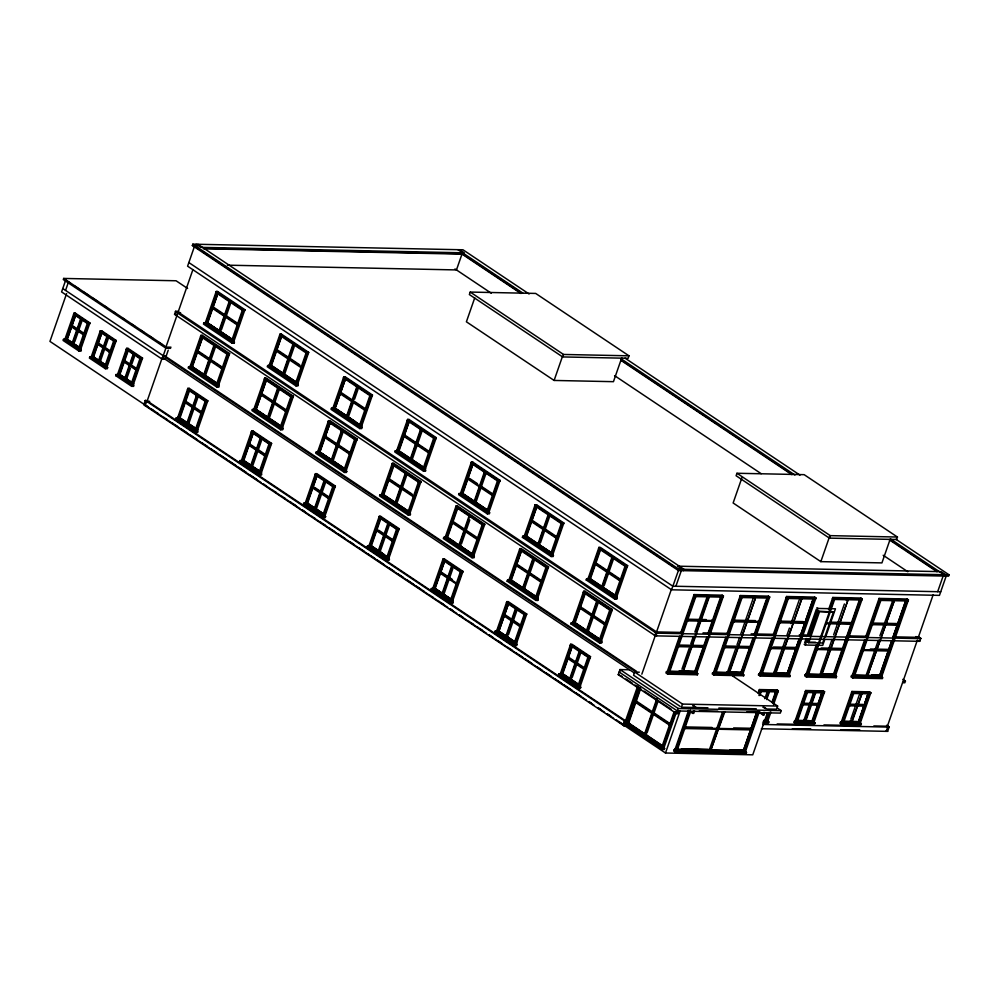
<?xml version="1.0" encoding="UTF-8"?>
<svg xmlns="http://www.w3.org/2000/svg" width="999" height="999" viewBox="0 0 999 999"><rect width="100%" height="100%" fill="white"/><g stroke="black" fill="none" stroke-linecap="round" stroke-linejoin="round"><path stroke-width="1.5" d="M187.625 288.486L176.074 280.769L63.686 278.434L63.287 279.558L165.984 348.226L170.604 348.326M65.559 290.409L68.494 281.968M66.608 293.569L49.95 341.396L144.343 404.508M63.474 339.335L63.087 340.472L79.033 351.124L80.956 351.173L81.344 350.05L79.421 350L63.474 339.335L65.397 339.385L65.01 340.509M64.723 339.835L74.001 313.162L75.4 313.187L89.91 322.902L80.632 349.563L79.233 349.538L64.723 339.835L67.145 339.722L75.474 315.809M75.012 314.323L75.4 313.187M84.303 334.503L82.905 334.478L70.941 326.473L71.216 325.686L72.615 325.724L83.379 332.917M79.783 348.064L66.708 339.323L75.287 314.673M67.695 337.874L75.262 316.134M81.756 319.655L80.357 319.63L72.328 342.694L73.714 342.719M74.775 341.658L82.305 320.03L80.919 320.005L72.877 343.069L74.276 343.094M82.905 334.478L84.578 333.716M79.233 349.538L88.511 322.864L89.91 322.902M79.033 351.124L79.421 350M85.452 332.879L86.925 328.659M80.257 348.077L86.826 329.233M91.708 356.98L89.785 356.93L89.398 358.054L105.345 368.718L107.268 368.768L107.655 367.632L93.631 358.266M100.325 330.756L91.034 357.43L105.544 367.132L106.943 367.157L116.221 340.484L101.711 330.781L100.325 330.756L114.835 340.459L116.221 340.484M102.273 331.993L100.887 331.968L92.058 357.28L91.271 356.755L92.657 356.78M110.614 352.098L109.216 352.073L97.253 344.068L97.527 343.281L98.926 343.319L110.889 351.311L109.49 351.286L97.527 343.281M101.324 331.918L101.711 330.781M104.907 364.86L93.019 356.918L102.085 332.28M93.456 357.317L101.573 333.728M106.668 337.225L98.639 360.289L100.587 360.689L108.616 337.625L106.668 337.225L108.067 337.25M107.23 337.6L99.188 360.664L100.587 360.689M109.216 352.073L109.49 351.286M104.982 365.921L113.799 340.609L115.996 341.171L115.197 340.634M105.544 367.132L114.835 340.459M106.094 365.659L108.616 358.404M105.345 368.718L105.732 367.595L107.655 367.632M108.829 358.916L106.381 365.946L107.18 366.483L105.782 366.458M111.276 351.885L114.71 342.033M113.137 346.815L114.648 342.47M116.109 374.525L132.055 385.189L133.966 385.227L133.579 386.363L131.656 386.313L115.709 375.649L116.109 374.525L118.019 374.575M117.345 375.025L126.636 348.351L128.022 348.376L142.545 358.079L133.254 384.752L131.856 384.727L117.345 375.025L118.744 375.05M118.981 374.375L117.582 374.35L118.382 374.875L127.198 349.563L126.398 349.026L127.797 349.051M127.635 349.5L128.022 348.376M136.925 369.692L135.527 369.667L123.564 361.663L123.839 360.876L125.237 360.914L136.001 368.107M132.405 383.254L119.331 374.513L127.909 349.862M128.584 349.588L119.768 374.912L118.382 374.875M124.95 377.884L132.979 354.82L134.378 354.845M134.94 355.219L133.541 355.194L125.512 378.259L126.898 378.284L130.419 368.194M131.918 363.873L134.428 356.655M135.527 369.667L137.2 368.906M131.294 383.516L140.11 358.204L142.308 358.766L141.508 358.229M131.856 384.727L141.146 358.054L142.545 358.079M131.656 386.313L132.055 385.189M133.179 382.142L135.627 375.1M134.403 378.908L137.937 368.768M895.903 539.273L949.05 574.812L948.575 576.161L678.421 570.554L192.357 245.542L192.832 244.181L462.987 249.787L529.095 293.993M195.679 245.604L196.141 244.256L200.774 247.352L464.298 252.822L459.677 249.725M197.415 245.642L197.889 244.293L683.953 569.305L683.478 570.666M656.98 635.576L654.894 635.526L174.575 314.348L175.549 311.338L178.659 311.401M145.08 405.569L146.566 401.298L149.688 401.361M146.641 402.485L162.288 357.555M166.483 345.504L192.932 269.555M69.568 282.692L65.709 280.107L61.588 291.92L162.063 359.103L166.171 347.29M165.984 348.226L166.383 347.103L171.004 347.202M166.284 355.794L168.244 350.162M188.586 366.808L188.187 367.932L216.895 387.137L218.818 387.175L219.206 386.051L217.295 386.001L188.586 366.808L190.509 366.858M203.871 322.927L203.471 324.051L232.18 343.244L234.103 343.281L234.49 342.158L232.567 342.12L203.871 322.927L205.782 322.964M200.949 335.352L189.822 367.307L217.095 385.539L218.494 385.564L229.62 353.609L202.347 335.377L200.949 335.352L228.222 353.584L229.62 353.609M216.234 291.458L205.107 323.414L232.38 341.658L233.778 341.683L244.905 309.727L217.632 291.496L216.234 291.458L243.506 309.702L244.905 309.727M202.347 335.377L201.96 336.501L200.562 336.476L227.834 354.707L229.233 354.732M217.245 292.62L217.632 291.496M222.852 368.519L221.453 368.494L196.741 351.96L197.015 351.173L198.414 351.198L221.89 366.908M238.137 324.638L236.738 324.6L212.025 308.079L212.3 307.292L213.699 307.317L237.175 323.014M217.645 384.066L191.808 366.795L202.235 336.863M231.631 339.31L207.093 322.902L217.52 292.969L220.105 294.705M191.808 366.795L202.223 338.299M207.093 322.902L217.495 294.405M192.258 367.195L202.41 338.037M207.542 323.301L217.183 295.617M198.414 351.198L196.741 351.96M176.199 417.907L175.812 419.031L195.742 432.355L197.665 432.405L198.052 431.268L196.129 431.231L176.199 417.907L178.122 417.944M177.435 418.394L187.899 388.349L189.298 388.386L207.792 400.749L197.34 430.794L195.941 430.769L177.435 418.394L178.833 418.419M177.672 417.719L178.471 418.256L188.461 389.56L187.662 389.023L189.061 389.061M188.911 389.51L189.298 388.386M201.948 413.012L200.562 412.987L184.603 402.322L186.276 401.561L202.223 412.225L200.824 412.2L184.877 401.536M196.491 429.295L179.42 417.882L189.186 389.86L197.715 395.567M189.36 391.021L179.87 418.281L178.471 418.256M186.276 401.561L184.603 402.322M197.64 396.178L196.241 396.153L187.038 422.589L188.436 422.627M215.085 346.104L213.686 346.079L203.808 374.438L205.207 374.463M230.357 302.222L228.971 302.197L219.093 330.544L220.492 330.582M196.803 396.528L187.6 422.964L188.986 423.002L198.202 396.553L196.241 396.153M215.634 346.478L214.236 346.453L204.37 374.812L205.757 374.837L215.147 347.902M230.919 302.597L229.52 302.572L219.643 330.919L221.041 330.956M221.541 329.533L230.419 304.008M200.562 412.987L200.824 412.2M195.379 429.558L205.369 400.861L207.567 401.423M195.941 430.769L206.406 400.724L207.792 400.749M195.742 432.355L196.129 431.231M202.335 413.886L205.769 403.758M221.453 368.494L223.127 367.732M236.738 324.6L238.411 323.851M217.095 385.539L228.222 353.584M232.38 341.658L243.506 309.702M216.895 387.137L217.295 386.001M232.18 343.244L232.567 342.12M218.132 384.078L228.584 353.746L229.383 354.283L227.185 353.721L216.533 384.328L218.881 384.44M238.374 325.936L239.86 321.666M253.896 410.626L254.295 409.503L252.372 409.465L251.985 410.589L280.682 429.782L282.605 429.82L282.992 428.696L280.319 426.985L290.984 396.378L293.169 396.94L292.37 396.403M269.568 365.622L267.657 365.584L267.257 366.708L295.966 385.901L297.889 385.939L298.276 384.815L288.299 378.134M264.747 377.997L253.609 409.952L280.881 428.196L282.28 428.221L293.406 396.266L266.134 378.034L264.747 377.997L292.008 396.228L293.406 396.266M280.02 334.116L268.893 366.071L296.166 384.303L297.565 384.34L308.691 352.385L281.418 334.141L280.02 334.116L307.292 352.347L308.691 352.385M253.846 409.278L254.645 409.815L265.309 379.208L266.696 379.233M269.131 365.397L269.93 365.934L280.582 335.327L279.795 334.79M281.031 335.264L281.418 334.141M286.638 411.176L285.252 411.138L260.527 394.617L260.801 393.831L262.2 393.856L285.677 409.553M302.197 366.496L300.524 367.257L275.811 350.724L276.086 349.937L277.485 349.975L299.725 364.847M281.431 426.723L255.594 409.44L266.021 379.508M296.715 382.829L270.879 365.559L281.306 335.627M256.581 408.029L266.009 380.944M270.879 365.559L281.293 337.063M266.196 380.694L256.044 409.84L254.645 409.815M280.969 338.274L271.328 365.959L269.93 365.934M239.985 460.564L239.598 461.688L259.528 475.012L261.451 475.049L261.838 473.926L259.915 473.888L239.985 460.564L241.908 460.601M241.234 461.051L251.686 431.006L253.084 431.031L271.591 443.406L261.126 473.451L259.728 473.414L241.234 461.051L246.328 463.548M242.857 460.402L241.458 460.377L242.257 460.901L252.248 432.217L253.646 432.242M253.084 431.031L252.697 432.155L251.298 432.13L269.792 444.505L271.191 444.53M265.734 455.669L264.348 455.644L248.401 444.98L248.676 444.193L250.062 444.218L264.785 454.058M260.277 471.94L243.219 460.539L253.446 432.53L243.656 460.939L242.257 460.901M261.426 438.836L260.027 438.798L250.824 465.247L252.223 465.272M278.871 388.761L277.472 388.736L267.595 417.082L268.993 417.12M294.143 344.88L292.757 344.842L282.879 373.201L284.278 373.226M261.988 439.21L260.589 439.173L251.386 465.621L252.784 465.646L261.476 440.671M278.034 389.098L268.157 417.457L269.555 417.495L279.42 389.135L277.472 388.736M294.705 345.254L293.306 345.217L283.441 373.576L284.827 373.601L294.218 346.665M264.348 455.644L266.009 454.882M259.728 473.414L270.192 443.369L271.591 443.406M259.528 475.012L259.915 473.888M261.064 470.804L270.554 443.544L271.353 444.08L269.156 443.519L259.166 472.215L261.363 472.777M285.252 411.138L285.527 410.352L260.801 393.831M280.881 428.196L292.008 396.228M296.166 384.303L307.292 352.347M281.93 425.287L285.402 415.309M287.887 408.191L291.358 398.214M280.682 429.782L281.081 428.658L282.992 428.696M295.966 385.901L296.353 384.777L298.276 384.815M301.561 370.005L297.003 383.129L297.802 383.666L296.403 383.628L295.604 383.104L306.256 352.497L308.454 353.059M306.131 356.893L307.655 352.522M297.19 382.842L301.661 370.017M304.146 362.887L307.617 352.909M317.682 453.284L318.082 452.16L316.159 452.122L315.771 453.246L344.468 472.44L346.391 472.477L346.778 471.353L343.044 468.856M337.1 410.776L333.366 408.279L331.443 408.229L331.056 409.365L359.752 428.559L361.675 428.596L362.063 427.472L358.316 424.962M317.395 452.609L328.534 420.654L329.92 420.679L357.192 438.911L346.066 470.879L344.667 470.841L317.395 452.609L318.793 452.634M332.679 408.728L343.806 376.773L345.204 376.798L372.477 395.03L361.351 426.985L359.952 426.96L332.679 408.728L334.078 408.753M332.967 409.403L333.366 408.279M334.315 408.079L332.917 408.054L333.716 408.579L344.368 377.972L343.581 377.447M350.437 453.821L349.038 453.796L324.313 437.262L324.588 436.476L325.986 436.513L349.475 452.21M365.709 409.94L364.323 409.915L339.598 393.381L341.271 392.619L365.984 409.153L364.585 409.128L339.872 392.595M319.393 452.097L330.294 422.177L319.393 452.097L345.217 469.368M360.502 425.487L334.665 408.216L345.567 378.296M335.652 406.793L345.08 379.72M319.83 452.497L329.982 423.351M335.614 407.155L345.267 379.458M341.271 392.619L339.598 393.381M303.384 504.333L303.771 503.209L305.694 503.246L305.307 504.383L303.384 504.333L323.314 517.669L325.237 517.707L325.624 516.583L322.952 514.86L332.942 486.176L335.14 486.738L334.34 486.201M305.02 503.708L315.472 473.663L316.87 473.688L335.377 486.063L324.912 516.096L323.514 516.071L305.02 503.708L306.406 503.733M306.643 503.059L305.244 503.021L306.044 503.558L316.034 474.862L315.247 474.338L316.633 474.363M329.533 498.326L328.134 498.301L312.188 487.637L313.861 486.875M324.063 514.597L307.005 503.184L317.232 475.174L307.442 503.596L306.044 503.558M314.61 507.904L323.826 481.456L325.212 481.481M342.657 431.418L341.258 431.381L331.381 459.74L332.779 459.765M346.665 415.859L356.543 387.5L357.942 387.525M324.375 481.83L315.172 508.279L316.571 508.304L325.774 481.855L323.826 481.456M341.82 431.755L331.943 460.114L333.341 460.139L343.206 431.78L341.258 431.381M358.491 387.899L357.093 387.874L347.227 416.233L348.626 416.258L353.059 403.496M354.545 399.25L358.004 389.323M328.134 498.301L329.807 497.539M323.514 516.071L333.978 486.026L335.377 486.063M323.314 517.669L323.713 516.545L325.624 516.583M325.037 513.211L329.42 500.599M349.038 453.796L350.699 453.034M364.323 409.915L364.585 409.128M344.106 469.63L354.77 439.036L356.955 439.597L354.77 439.036M344.667 470.841L355.794 438.886L357.192 438.911M359.952 426.96L371.079 395.005L372.477 395.03M344.468 472.44L344.867 471.316L346.778 471.353M346.016 468.206L348.551 460.926M353.122 447.802L355.656 440.522M359.752 428.559L360.152 427.435L362.063 427.472M367.894 405.382L371.441 395.179L372.24 395.704L370.042 395.142L359.39 425.749L361.588 426.311L360.789 425.786M346.203 467.957L348.676 460.826M352.16 450.849L355.632 440.871M360.989 425.499L371.403 395.567M379.945 494.767L379.558 495.904L408.254 515.097L410.177 515.134L410.577 514.01L408.653 513.973L379.945 494.767L381.868 494.817M395.229 450.886L394.842 452.01L423.539 471.203L425.462 471.253L425.849 470.117L423.938 470.079L395.229 450.886L397.152 450.924M381.193 495.267L392.32 463.311L393.718 463.336L420.979 481.568L409.852 513.523L408.454 513.498L381.193 495.267L382.58 495.292M396.466 451.373L407.604 419.418L408.991 419.455L436.263 437.687L425.137 469.642L423.738 469.617L396.466 451.373L397.864 451.411M381.418 494.592L382.217 495.117L392.882 464.51L392.083 463.986L393.481 464.011M396.703 450.699L397.502 451.236L408.166 420.629L407.367 420.092L409.553 420.654M393.319 464.46L393.718 463.336M408.991 419.455L408.603 420.579L407.205 420.554L434.478 438.786L435.876 438.811M414.223 496.478L412.824 496.453L388.099 479.92L388.374 479.133L389.772 479.158L399.662 485.776M429.495 452.597L428.109 452.559L403.384 436.039L403.658 435.252L405.057 435.277L428.534 450.974M409.49 512.037L383.179 494.755L393.594 464.822L396.178 466.545M424.288 468.144L398.451 450.861L409.365 420.941M394.28 464.547L383.616 495.154L382.217 495.117M399.413 449.812L409.053 422.115M371.428 547.215L389.41 559.24L389.023 560.364L387.1 560.314L367.17 546.99L367.557 545.866L369.48 545.904M379.27 516.308L368.806 546.353L387.3 558.728L388.698 558.753L399.163 528.708L380.656 516.346L379.27 516.308L397.764 528.683L399.163 528.708M393.319 540.983L391.92 540.946L375.974 530.282L377.647 529.532M380.269 517.47L380.656 516.346M387.849 557.255L370.791 545.841L380.544 517.819L397.614 529.233M371.228 546.241L381.218 517.544M389.011 524.138L387.612 524.113L378.396 550.549L379.795 550.586M406.443 474.063L405.045 474.038L395.167 502.397L396.566 502.422M421.728 430.182L420.329 430.157L410.452 458.504L411.85 458.541M389.56 524.512L388.161 524.487L378.958 550.924L380.357 550.961L389.048 525.986M397.614 501.373L407.005 474.438L405.606 474.413L395.729 502.772L397.127 502.797M420.891 430.532L411.014 458.878L412.412 458.916L422.277 430.557L420.329 430.157M470.229 292.07L469.368 294.555L562.662 356.93L628.109 358.291L628.97 355.819L535.676 293.431L470.229 292.07L563.523 354.458L628.97 355.819M474.725 297.889L466.396 321.803L554.108 380.444L613.448 381.68L621.778 357.767M391.92 540.946L393.594 540.184L386.226 535.264M386.738 557.517L396.728 528.821L398.926 529.383L396.728 528.821M387.3 558.728L397.764 528.683M387.1 560.314L387.5 559.19L389.41 559.24M389.135 554.682L390.634 550.374M396.141 534.852L397.602 530.644M412.824 496.453L414.498 495.691M428.109 452.559L429.77 451.81M407.892 512.287L418.556 481.68L420.741 482.242L419.955 481.718M408.454 513.498L419.592 481.543L420.979 481.568M423.738 469.617L434.865 437.662L436.263 437.687M408.254 515.097L408.653 513.973M412.849 502.122L417.407 488.998M423.539 471.203L423.938 470.079M409.99 510.614L419.418 483.528M432.217 446.765L433.703 442.495M443.731 537.425L443.344 538.548L472.052 557.742L473.963 557.792L474.363 556.655L472.44 556.618L443.731 537.425L445.654 537.462M460.939 493.581L459.016 493.543L458.628 494.667L487.325 513.861L489.248 513.898L489.647 512.774L480.906 506.93M444.98 537.912L456.106 505.956L457.505 505.993L484.765 524.225L473.638 556.181L472.24 556.156L444.98 537.912L446.378 537.949L453.146 542.469M460.264 494.03L471.391 462.075L472.789 462.1L500.049 480.344L488.923 512.3L487.524 512.262L460.264 494.03L461.65 494.068M446.004 537.774L456.668 507.167L458.066 507.192L447.402 537.799L445.217 537.237L446.603 537.275M460.489 493.356L461.288 493.893L471.953 463.286L471.153 462.749L472.552 462.774M457.105 507.117L457.505 505.993M472.39 463.236L472.789 462.1M478.009 539.135L476.61 539.098L451.898 522.577L452.172 521.79L453.558 521.815L463.449 528.421M493.294 495.242L491.895 495.217L467.17 478.683L468.843 477.934M472.802 554.682L446.965 537.4L457.392 507.467L461.738 510.077M488.074 510.789L462.25 493.518L473.151 463.598L462.687 493.918L461.288 493.893M433.266 588.561L431.343 588.523L430.956 589.647L450.886 602.971L452.809 603.009L453.209 601.885L451.286 601.848L450.886 602.971M443.057 558.965L432.592 589.01L451.086 601.373L452.485 601.41L462.949 571.366L444.455 558.99L443.057 558.965L461.55 571.341L462.949 571.366M432.829 588.336L433.628 588.873L443.618 560.177L442.819 559.64L444.218 559.665M444.056 560.114L444.455 558.99M457.105 583.628L455.706 583.603L439.76 572.939L440.035 572.152L441.433 572.177L452.472 579.557M451.635 599.899L434.577 588.498L444.33 560.476M434.577 588.498L443.843 563.286M444.018 563.074L435.015 588.898L433.628 588.873M452.797 566.795L451.398 566.77L442.182 593.206L443.581 593.231M470.229 516.72L468.831 516.695L458.953 545.042L460.352 545.079M484.115 472.802L474.238 501.161L476.198 501.56L486.076 473.214L484.115 472.802L485.514 472.839M453.346 567.17L451.96 567.132L442.744 593.581L444.143 593.606L452.834 568.631M470.791 517.095L469.393 517.07L459.515 545.417L460.914 545.454M484.677 473.176L474.8 501.535L476.198 501.56M461.413 544.03L469.805 519.93M455.706 583.603L457.38 582.842M451.086 601.373L461.55 571.341M453.596 594.305L455.057 590.097M460.414 575.811L455.919 588.723L461.388 573.301M476.61 539.098L478.284 538.349L465.921 530.082M491.895 495.217L493.568 494.455L481.206 486.201M489.16 511.625L486.963 511.063L497.627 480.457L499.812 481.019L499.025 480.482M472.24 556.156L483.379 524.2L484.765 524.225M487.524 512.262L498.651 480.307L500.049 480.344M472.052 557.742L472.44 556.618M487.325 513.861L487.724 512.737L489.647 512.774M490.896 503.796L495.467 490.684M554.108 380.444L562.437 356.531M562.662 356.93L563.523 354.458M507.13 581.206L507.517 580.082L509.44 580.119L509.053 581.243L507.13 581.206L535.839 600.399L537.749 600.436L538.149 599.313L529.994 593.856M522.415 537.325L522.802 536.201L524.725 536.238L524.338 537.362L522.415 537.325L551.123 556.518L553.034 556.555L553.434 555.432L550.936 553.758M508.766 580.569L519.892 548.613L521.291 548.638L548.563 566.883L537.425 598.838L536.038 598.801L508.766 580.569L510.164 580.594M524.05 536.688L535.177 504.732L536.575 504.757L563.836 522.989L552.709 554.944L551.311 554.92L524.05 536.688L526.473 536.575L537.137 505.969L536.338 505.432L534.94 505.407L535.739 505.944L525.074 536.55L524.275 536.013M509.802 580.431L520.454 549.825L521.853 549.85L511.188 580.456L509.003 579.895L510.402 579.919M540.671 580.968L540.397 581.755L515.684 565.222L515.959 564.435L517.345 564.472L542.07 580.993L540.671 580.968L515.959 564.435M521.291 548.638L520.891 549.762L527.634 554.445M557.08 537.899L555.681 537.874L530.956 521.341L532.629 520.579L557.355 537.112L555.956 537.087L531.231 520.554M536.575 504.757L536.176 505.881L544.205 511.426M536.588 597.327L510.751 580.057L521.653 550.137M551.873 553.446L526.036 536.176L536.938 506.256M496.665 632.342L497.052 631.218L495.142 631.168L494.742 632.292L514.685 645.629L516.595 645.666L516.995 644.542L503.946 635.814M506.843 601.623L496.378 631.668L514.872 644.03L516.271 644.068L526.735 614.023L508.241 601.648L506.843 601.623L525.337 613.985L526.735 614.023M496.615 630.993L497.415 631.518L507.405 602.822L508.803 602.859M507.842 602.772L508.241 601.648M520.891 626.286L519.492 626.261L503.546 615.596L503.821 614.81L505.219 614.835L519.942 624.675M515.434 642.557L498.364 631.143L508.603 603.146M499.338 629.757L508.116 604.545M499.313 630.119L503.808 617.207M505.307 612.899L507.804 605.731M516.583 609.452L515.184 609.415L505.981 635.864L507.929 636.263L506.53 636.238L515.746 609.79L517.132 609.815L508.441 634.79M534.015 559.378L532.617 559.34L522.752 587.699L524.7 588.099L529.145 575.337M549.3 515.484L547.902 515.459L538.024 543.818L539.984 544.218L538.586 544.193L548.463 515.834L549.862 515.859L540.471 542.807M530.132 572.502L534.577 559.752L533.179 559.715L523.301 588.074L524.7 588.099M519.492 626.261L521.166 625.499M514.31 642.819L524.313 614.135L526.498 614.697L525.699 614.16M514.872 644.03L525.337 613.985M514.685 645.629L515.072 644.505L516.995 644.542M515.909 642.569L523.226 621.553M555.681 537.874L555.956 537.087M535.476 597.602L546.128 566.995L548.326 567.557M536.038 598.801L547.165 566.845L548.563 566.883M551.311 554.92L562.449 522.964L563.836 522.989M535.839 600.399L536.226 599.275L538.149 599.313M551.123 556.518L551.51 555.394L553.434 555.432M537.887 594.705L541.533 584.515M546.003 571.69L547.489 567.407M552.847 552.035L562.3 524.587M583.866 629.882L601.935 641.97L601.548 643.094L599.625 643.056L570.916 623.863L571.316 622.739L573.226 622.777M610.976 593.906L617.22 598.089L616.82 599.213L614.909 599.163L586.201 579.969L586.588 578.846L588.511 578.883M583.678 591.271L572.552 623.226L599.825 641.458L601.223 641.483L612.35 609.527L585.077 591.296L583.678 591.271L610.951 609.502L612.35 609.527M587.837 579.345L598.963 547.377L600.362 547.415L627.622 565.646L616.495 597.602L615.109 597.577L587.837 579.345L589.235 579.37M584.69 592.419L585.077 591.296M579.745 607.092L604.457 623.626L605.856 623.651L605.581 624.437L604.183 624.412L579.47 607.879L581.143 607.117M620.866 580.556L619.467 580.519L594.755 563.998L595.029 563.211L596.415 563.236L619.904 578.945M600.374 639.984L574.537 622.714L584.964 592.782L609.502 609.19M616.133 596.116L589.822 578.821L600.249 548.901L604.12 551.485M574.974 623.114L585.127 593.968M590.259 579.233L600.923 548.626M560.451 674.987L560.839 673.863L558.928 673.826L558.528 674.949L578.471 688.286L580.382 688.323L580.781 687.2L577.035 684.69M560.164 674.313L570.629 644.268L572.027 644.305L590.521 656.668L580.057 686.713L578.658 686.688L560.164 674.313L561.563 674.35M583.553 668.119L583.279 668.905L567.332 658.241L567.607 657.454L569.005 657.492L584.952 668.156L583.553 668.119L567.607 657.454M579.22 685.214L562.15 673.801L572.39 645.791M562.599 674.2L572.09 646.94M580.369 652.097L578.97 652.072L569.767 678.508L571.153 678.546M597.802 602.022L596.403 601.997L586.538 630.357L587.936 630.381M613.086 558.141L611.688 558.116L601.823 586.475L603.209 586.5M572.227 677.447L580.931 652.472L579.532 652.447L570.317 678.883L571.715 678.92M598.364 602.397L596.965 602.372L587.087 630.731L588.486 630.756L597.864 603.821M604.27 585.451L613.648 558.516L612.25 558.491L602.372 586.838L603.771 586.875M578.096 685.476L588.099 656.78L590.284 657.342M578.658 686.688L589.123 656.643L590.521 656.668M578.471 688.286L578.858 687.15L580.781 687.2M604.183 624.412L604.457 623.626M619.467 580.519L621.141 579.77M599.263 640.247L609.914 609.64L612.112 610.202L611.313 609.677L604.72 628.621M625.199 565.759L627.397 566.321L625.199 565.759L614.535 596.366L616.733 596.927L615.933 596.391M599.825 641.458L610.951 609.502M615.109 597.577L626.236 565.621L627.622 565.646M599.625 643.056L600.012 641.932L601.935 641.97M614.909 599.163L615.297 598.039L617.22 598.089M603.334 632.866L600.649 640.284L601.448 640.809L600.062 640.784M678.571 710.988L677.672 713.573L676.448 713.548L618.244 674.637L620.004 669.567L629.37 669.767M639.348 672.19L634.677 672.09L633.578 675.237L680.119 706.368M622.852 725.049L624.338 720.766M654.894 635.526L655.831 632.829L657.929 632.866L177.61 311.688L175.512 311.651L655.831 632.829M637.662 686.151L623.788 725.786L627.247 725.961M641.845 674.163L671.34 589.46M199.713 249.725L194.53 246.254L187.587 266.171L671.578 589.797L678.895 569.205L949.05 574.812M653.983 634.577L655.893 635.864L656.83 633.154L920.716 638.636L918.793 637.362L895.516 636.875M625.187 725.823L626.673 721.54L625.274 721.515M676.086 713.011L663.923 747.926L662.537 747.901L626.086 723.538L638.748 687.187M626.373 724.213L626.773 723.076L624.85 723.039L662.724 748.363L664.647 748.413L664.248 749.537L662.337 749.487L624.462 724.163M626.323 722.851L627.122 723.388L639.547 687.724M670.404 724.824L669.005 724.799L635.114 702.135L635.389 701.348L636.788 701.373L669.417 723.201M663.086 746.428L628.084 723.014L640.234 688.111M675.886 586.263L681.568 569.954L697.152 570.267M639.947 690.609L628.521 723.426L627.122 723.388M681.73 570.629L682.205 569.268L677.584 566.183L941.108 571.653L945.728 574.737L945.266 576.098M636.788 701.373L635.114 702.135M656.78 698.938L644.655 733.728L646.053 733.753M673.076 672.002L666.37 671.865L665.983 672.989L667.732 674.163L697.402 674.787L697.789 673.663L696.041 672.489M657.33 699.3L645.217 734.103L646.615 734.128M679.595 636.151L667.157 671.89L668.431 672.739L696.528 673.326L723.451 596.016L722.177 595.167L694.08 594.58L680.619 633.229M736.975 473.264L736.101 475.736L829.395 538.124L896.59 539.51L897.452 537.037L804.158 474.662L736.975 473.264L830.256 535.639L897.452 537.037M679.882 637.587L668.269 671.228L667.394 671.216L668.668 672.065M681.405 633.254L694.005 597.052M647.115 732.679L657.717 702.235M667.732 674.163L668.119 673.039L697.789 673.663M668.431 672.739L695.354 595.429L723.451 596.016M669.542 672.077L695.991 596.128L693.843 595.254L694.717 595.279M678.92 646.665L679.195 645.878L704.495 646.403L704.22 647.19L678.92 646.665L677.647 645.804M687.911 620.841L688.186 620.054L713.486 620.579L713.211 621.366L687.911 620.841L686.638 619.979M741.957 477.672L733.129 502.984L820.841 561.638L881.93 562.899L890.246 538.985M682.042 668.893L689.223 648.264M690.771 643.843L693.331 636.463M694.867 632.042L707.192 596.665L709.078 597.527L683.416 671.241L681.53 670.366L682.804 671.228L708.466 597.514M669.005 724.799L670.679 724.038M673.888 712.449L661.962 746.69L664.16 747.252M662.537 747.901L675.187 711.563M662.337 749.487L662.724 748.363M665.846 739.585L667.344 735.301M672.802 719.617L675.287 712.474M665.584 740.621L675.212 712.986M676.448 713.548L678.221 708.491L781.181 710.626L780.319 713.099L677.359 710.963L619.143 672.04L620.367 672.065M618.856 721.815L665.496 753.009L680.132 710.976M767.182 709.015L776.535 709.203L777.634 706.056L682.517 704.083L681.418 707.23L707.929 707.779M706.418 638.149L694.617 671.778L696.765 672.652L695.491 671.79M707.841 633.803L720.554 597.277M670.292 671.216L695.254 671.728L707.354 636.987M708.366 634.09L721.478 596.453M721.778 596.291L722.177 595.167M690.634 711.588L677.222 750.112L674.05 749.899L673.663 751.023L675.411 752.197L746.103 753.658L746.49 752.534L744.742 751.36M688.486 710.714L674.837 749.912L676.111 750.761L745.229 752.197L759.377 711.575M676.448 747.826L687.874 715.009M675.411 752.197L675.811 751.073L746.49 752.534M676.111 750.761L690.259 710.139M685.264 728.546L685.539 727.759L751.86 729.133L751.585 729.919L685.264 728.546L683.99 727.684M688.286 710.439L692.669 713.373L693.531 710.901M694.58 710.913L693.718 713.398L692.669 713.373M712.612 672.827L712.225 673.95L713.985 675.124L743.643 675.749L744.043 674.612L714.372 674L712.612 672.827L722.277 673.026M725.848 637.112L713.398 672.839L714.685 673.701L742.781 674.275L769.692 596.977L768.418 596.128L740.321 595.541L726.86 634.19M715.047 670.404L716.558 666.058M723.114 647.24L725.636 639.997L723.164 647.352M731.181 624.075L736.725 608.154M738.236 603.808L740.759 596.565M714.51 672.19L716.033 667.807M731.293 623.988L740.958 596.228L740.084 596.216L742.232 597.09L715.784 673.039M713.985 675.124L714.372 674M724.562 644.642L727.085 637.399M734.64 615.684L736.151 611.338M714.685 673.701L741.595 596.391L769.692 596.977M725.162 647.627L725.436 646.84L750.749 647.364L750.474 648.151L725.162 647.627L723.888 646.765M734.165 621.803L734.427 621.016L759.74 621.54L759.465 622.327L734.165 621.803L732.879 620.941M729.657 672.19L755.331 598.488L729.045 672.177L727.771 671.328L735.476 649.225M737.012 644.792L739.585 637.424M740.609 634.477L753.446 597.627L754.72 598.476M724.737 711.987L710.988 749.675L709.715 748.825L722.339 712.574M710.988 749.675L724.125 711.975M740.858 672.739L753.171 637.649M754.083 634.752L766.295 599.7M716.545 672.177L741.508 672.689L753.608 637.949M754.62 635.052L767.719 597.414M768.031 597.252L768.418 596.128M788.536 674.4L790.284 675.574L789.897 676.698L760.227 676.086L758.478 674.912L758.865 673.788L770.004 674.025M772.09 638.074L759.652 673.801L760.926 674.662L789.023 675.237L815.946 597.939L814.672 597.09L786.575 596.503L773.114 635.152M761.288 671.365L772.889 638.061M774.4 633.716L781.967 612.012M760.227 676.086L760.626 674.962L758.865 673.788M760.926 674.662L787.849 597.352L815.946 597.939M762.037 674L788.486 598.051L786.338 597.177M771.415 648.576L771.69 647.789L796.99 648.314L796.715 649.113L771.415 648.576L770.142 647.727M780.406 622.752L780.681 621.965L805.993 622.489L805.718 623.289L780.406 622.752L779.133 621.902M758.179 693.181L759.44 689.56L777.072 689.922L778.346 690.771L773.488 704.72M758.94 695.504L760.714 690.409L778.346 690.771M759.814 695.529L761.35 691.096L759.203 690.234L760.077 690.247M756.73 712.137L743.318 750.649L745.466 751.523L744.18 750.674M729.707 750.024L743.518 750.311L756.693 712.499M676.423 749.213L743.955 750.611L757.629 711.338M744.592 751.51L758.503 711.563M764.822 698.701L767.319 691.533L769.205 692.394L766.708 699.562M774.025 672.29L775.911 673.151L801.573 599.45L775.299 673.139L774.025 672.29L785.314 639.86M786.85 635.439L789.422 628.071M790.958 623.651L799.175 600.062M766.595 698.114L768.593 692.382M758.528 711.9L762.911 714.834L763.773 712.349M762.911 714.834L763.96 714.847L764.822 712.374M767.394 712.786L752.759 754.819L665.496 753.009M820.841 561.638L829.657 536.313M768.406 712.524L765.696 720.054L768.868 721.94L768.481 723.064L762.574 722.939M771.915 702.434L775.424 692.357M829.395 538.124L830.256 535.639M768.843 712.811L765.896 719.717M772.352 702.734L776.373 691.208M776.673 691.046L777.072 689.922M770.054 712.062L766.97 720.916L767.844 720.928M773.126 703.221L777.234 691.433L778.109 691.445M763.199 721.515L767.607 721.603L770.916 712.087M787.112 673.701L799.325 638.636L787.824 671.915M800.336 635.714L804.407 624.038M805.931 619.655L813.049 599.2M800.424 635.714L813.024 599.525M761.226 673.101L787.761 673.651L813.973 598.376M814.672 597.09L814.272 598.214L815.559 599.063L787.462 598.476L786.176 597.627M804.657 642.807L806.193 638.423M807.716 634.028L816.383 609.165M804.158 644.268L805.269 645.017L807.304 639.16M808.328 636.238L818.006 608.441L835.451 608.803L825.773 636.6M809.802 636.188L818.531 611.138L833.453 612.062L822.676 643.006L808.715 642.719L807.754 642.082L808.778 639.135M808.715 642.719L819.492 611.775L833.453 612.062M817.731 675.012L805.119 674.75L804.719 675.873L806.48 677.047L836.151 677.659L836.538 676.535L834.789 675.361M816.308 644.879L805.906 674.762L807.18 675.624L835.276 676.198L862.199 598.901L860.913 598.039L832.816 597.464L828.521 609.827M810.064 665.346L814.597 652.047M830.231 607.18L832.754 599.937M812.512 659.59L816.046 649.45M806.48 677.047L806.867 675.923L836.538 676.535M807.18 675.624L834.09 598.314L862.199 598.901M808.278 674.962L834.739 599.013L832.579 598.139L833.453 598.151M817.669 649.537L817.931 648.751L843.243 649.275L842.969 650.062L817.669 649.537L816.383 648.688M805.694 690.509L794.954 721.34L796.228 722.202L813.86 722.564L824.587 691.733L823.313 690.883L805.694 690.509L806.967 691.37L824.587 691.733M797.589 716.033L796.091 720.354L809.227 720.616M801.111 705.943L805.818 692.682M799.038 713.436L796.528 720.641L812.587 720.978L822.177 691.882M804.557 697.602L806.056 693.281M824.762 639.522L822.726 645.379L805.269 645.017M795.529 723.626L795.916 722.502L815.122 722.901L814.722 724.025L795.529 723.626L793.78 722.452L794.168 721.328L795.916 722.502M796.228 722.202L806.967 691.37M803.945 704.058L803.671 704.844L818.506 705.157L818.78 704.37L817.507 703.508L802.672 703.209L803.945 704.058L818.78 704.37M804.083 719.717L813.573 692.494L815.459 693.356L805.968 720.591L804.083 719.717L805.968 720.591M820.778 671.778L832.08 639.348M833.616 634.927L844.392 603.97M805.369 720.579L814.847 693.343M821.54 674.1L847.826 600.411L822.152 674.113L820.266 673.251M821.678 693.318L811.937 721.016L814.085 721.89M822.926 692.007L823.313 690.883M813.223 721.877L823.488 692.394L824.362 692.407L822.202 691.533M859.302 600.162L833.366 674.65L835.514 675.524L834.227 674.675M807.479 674.063L834.003 674.612L860.214 599.338M860.526 599.175L860.913 598.039M852.234 623.451L826.935 622.926L826.66 623.713L851.96 624.238L852.234 623.451L850.961 622.602L830.119 622.165M834.64 675.511L861.088 599.55L861.962 599.575M864.597 639.997L852.147 675.724L853.421 676.573L881.518 677.16L908.441 599.862L907.167 599L879.07 598.426L865.609 637.075M853.283 674.725L864.884 641.433M872.951 618.269L876.473 608.141M853.258 675.062L860.888 653.159M873.089 618.106L879.707 599.113L878.833 599.1L880.981 599.962L854.532 675.923L852.384 675.049M852.721 678.009L853.121 676.885L882.791 677.497L882.392 678.621L852.721 678.009L850.973 676.835L851.36 675.711L853.121 676.885M874.4 615.671L878.933 602.634M853.421 676.573L880.344 599.275L908.441 599.862M863.91 650.499L864.185 649.712L889.497 650.237L889.222 651.023L863.91 650.499L862.636 649.65L862.911 648.863L864.185 649.712M872.901 624.675L873.176 623.888L898.488 624.412L898.213 625.199L872.901 624.675L871.628 623.826M843.368 722.352L840.421 722.289L840.022 723.413L841.782 724.587L860.976 724.987L861.363 723.863L859.615 722.689M851.935 691.47L841.195 722.302L842.482 723.164L860.102 723.526L870.841 692.694L869.567 691.845L851.935 691.47L853.208 692.332L870.841 692.694M851.872 693.943L842.781 721.603M845.903 711.325L842.307 721.653L841.433 721.628L842.706 722.489L843.581 722.502L853.845 693.019L851.697 692.145L852.572 692.17M841.782 724.587L842.169 723.463L861.363 723.863M842.482 723.164L853.208 692.332M849.924 705.806L850.199 705.019L865.034 705.331L864.759 706.118L849.924 705.806L848.651 704.957M850.836 719.243L859.315 694.879M879.869 635.888L892.794 600.524L894.068 601.373L867.794 675.062L866.52 674.213L878.321 640.309M851.61 721.54L861.7 694.317L852.222 721.553L850.336 720.679M867.794 675.062L894.068 601.373M858.703 720.504L863.323 707.242M864.859 702.821L868.456 692.494L869.33 692.519L870.604 693.368L869.729 693.356L859.465 722.826L858.191 721.977M858.828 721.94L868.431 692.831L858.828 721.94L844.242 721.628M869.167 692.969L869.567 691.845M879.607 675.611L891.308 642.02M905.044 602.584L892.831 637.637L905.519 601.448M872.015 675.112L879.819 675.274L891.907 640.534M855.281 675.049L880.256 675.574L906.468 600.299M906.78 600.124L907.167 599M887.349 726.335L917.357 640.172M918.368 637.25L933.116 594.892M886.275 731.243L887.761 726.96L889.16 726.985L887.649 731.368L761.35 728.746M905.431 681.081L904.844 682.767L903.271 682.729L903.858 681.043L905.431 681.081L902.846 679.345M918.168 636.6L920.753 638.324L919.767 641.333L655.893 635.864M937.674 591.695L943.356 575.387M943.518 576.061L943.993 574.712L890.846 539.173M946.403 575.449L939.472 595.367L671.578 589.797M192.357 245.542L194.892 245.592M205.045 248.276L226.86 248.726M251.798 249.25L275.162 249.738M300.1 250.25L323.476 250.737M348.401 251.248L371.778 251.736M396.715 252.26L420.079 252.747M445.017 253.259L462.15 253.621L456.468 269.93L227.41 265.172M203.421 248.763L462.262 254.133M217.395 292.17L215.996 292.133L216.795 292.67L206.144 323.276L205.344 322.739L206.743 322.777M212.025 308.079L213.424 308.104M244.505 310.851L243.119 310.826L215.846 292.582M180.569 312.687L177.472 312.625L175.549 311.338M174.575 314.348L176.661 314.398M75.162 313.873L73.776 313.836L74.563 314.373L65.747 339.685L64.96 339.161M75.961 314.398L73.614 314.285L88.124 323.988L89.523 324.026M89.673 323.576L87.487 323.014L78.671 348.326L81.019 348.439M70.941 326.473L72.34 326.511M202.11 336.051L200.724 336.026L201.511 336.551L190.859 367.157L190.06 366.633M234.166 340.559L232.767 340.534L205.494 322.29L206.893 322.327L231.681 338.898M66.708 339.323L79.071 347.277M115.834 341.621L114.435 341.583L99.925 331.88M97.253 344.068L98.651 344.106M275.811 350.724L277.21 350.761M308.291 353.509L306.905 353.471L279.633 335.239M166.333 355.794L163.237 355.719L62.775 288.549M93.019 356.918L104.196 364.073M162.063 359.103L165.16 359.165M142.145 359.215L140.747 359.178L126.236 349.475M123.564 361.663L124.962 361.7M344.817 377.922L343.419 377.897L370.691 396.128L372.09 396.153L354.133 384.328M119.331 374.513L131.693 382.467M115.709 375.649L117.632 375.699M265.909 378.708L264.51 378.671L265.309 379.208M265.746 379.158L264.348 379.121L291.621 397.365L293.019 397.39M133.641 383.628L132.243 383.604L117.732 373.901M132.093 384.053L133.491 384.078M189.86 389.585L187.512 389.473L206.006 401.848L207.405 401.873M260.527 394.617L261.925 394.642M145.28 400.549L146.678 400.574L625.374 720.679M334.665 408.216L359.69 424.637M333.716 408.579L335.115 408.616M255.594 409.44L280.619 425.861M179.42 417.882L195.754 428.484M329.695 421.353L328.296 421.328L329.096 421.865L318.431 452.472L317.632 451.935M361.738 425.861L360.339 425.836L333.079 407.604L334.465 407.629L355.544 421.715M282.667 427.097L281.268 427.06L254.008 408.828L255.407 408.866L277.71 423.776M281.119 427.522L282.517 427.547M197.727 429.67L196.328 429.645L177.834 417.27L179.233 417.295L195.255 428.022M196.179 430.094L197.565 430.119M252.847 431.705L251.461 431.68L252.248 432.217M403.384 436.039L404.782 436.063M324.313 437.262L325.711 437.3M356.805 440.047L355.407 440.01L328.134 421.778L329.533 421.803L334.977 425.624M248.401 444.98L249.787 445.005M398.451 450.861L423.476 467.282M397.502 451.236L398.901 451.261M473.351 463.311L470.991 463.199L498.264 481.431L499.662 481.468M425.524 468.519L424.138 468.494L396.865 450.249L398.264 450.287L423.052 466.858M425.374 468.968L423.176 468.406L433.841 437.799L436.026 438.361L435.227 437.824M346.453 469.742L345.067 469.717L317.794 451.486L319.193 451.511L345.217 468.918M344.905 470.167L346.303 470.204M261.513 472.327L260.115 472.29L241.621 459.927M316.483 474.812L315.085 474.787L333.579 487.15L334.977 487.187M467.17 478.683L468.568 478.721M388.099 479.92L389.498 479.945M420.591 482.692L419.193 482.667L391.92 464.435M312.188 487.637L313.586 487.662M462.25 493.518L488.561 510.801M383.179 494.755L408.191 511.176M537.137 505.969L534.777 505.856L562.05 524.088L563.448 524.113M307.005 503.184L324.55 514.61M457.267 506.668L455.869 506.63L456.668 507.167M486.963 511.063L489.31 511.176M410.252 512.4L408.853 512.375L381.581 494.143L382.979 494.168L407.767 510.739M408.691 512.824L410.089 512.849L409.29 512.325M325.299 514.972L323.901 514.947L305.407 502.572L306.805 502.609L324.063 514.148M323.751 515.397L325.15 515.422L324.35 514.897M530.956 521.341L532.355 521.366M451.898 522.577L453.284 522.602M484.378 525.349L482.979 525.324L455.719 507.08M398.763 529.832L397.377 529.807L378.871 517.432M375.974 530.282L377.372 530.319M526.036 536.176L552.347 553.458M370.429 545.716L369.043 545.679L369.83 546.216L379.832 517.519L379.033 516.982M370.791 545.841L384.677 554.82M367.17 546.99L369.093 547.027M553.109 553.821L551.71 553.796L524.438 535.564M474.038 555.057L472.639 555.032L445.367 536.788M389.086 557.629L387.687 557.604L369.193 545.229L370.592 545.254L381.693 552.684M387.537 558.054L388.936 558.079L388.136 557.542M594.755 563.998L596.141 564.023M627.235 566.77L625.836 566.745L598.576 548.513M515.684 565.222L517.082 565.259M728.321 570.916L745.454 571.278M776.623 571.928L792.207 572.24M824.924 572.927L842.07 573.276M873.238 573.926L890.371 574.288M921.54 574.924L937.124 575.249M548.164 568.006L546.765 567.969L519.505 549.737M462.562 572.489L461.163 572.464L442.657 560.089M439.76 572.939L441.158 572.964M589.46 578.696L588.074 578.671L588.861 579.195L599.525 548.588L598.726 548.064M589.822 578.821L614.847 595.242M586.201 579.969L588.124 580.019M510.751 580.057L534.477 595.616M940.721 591.758L672.839 586.201L188.848 262.562M712.112 596.266L694.505 595.616M742.756 596.89L759.914 597.252M790.559 597.889L809.29 598.276M839.934 598.913L857.092 599.275M887.736 599.899L904.907 600.262M723.214 596.69L722.339 596.678L695.641 673.613L697.402 674.787M908.203 600.536L907.329 600.511L880.881 676.473L881.755 676.485M723.051 597.14L694.954 596.565L693.681 595.704M769.305 598.101L741.208 597.514L739.934 596.665M861.8 600.024L833.703 599.437L832.429 598.588M908.054 600.986L879.957 600.399L878.67 599.55M536.263 598.126L537.662 598.164L536.863 597.627M579.47 607.879L580.869 607.904M611.95 610.651L610.564 610.626L583.291 592.395M526.348 615.147L524.95 615.109L506.443 602.747M688.398 619.23L706.256 619.592M755.481 620.616L733.154 620.154L734.427 621.016M803.221 621.615L779.407 621.116L780.681 621.965M871.902 623.039L897.214 623.563L898.488 624.412M503.546 615.596L504.945 615.621M574.188 622.577L572.789 622.552L573.588 623.076L584.24 592.469L583.441 591.945M574.537 622.714L598.264 638.274M570.916 623.863L572.839 623.9M681.306 632.429L654.919 631.88L656.83 633.154M703.034 632.879L727.871 633.391M751.161 633.878L774.437 634.365M799.275 634.877L810.139 635.102M847.389 635.876L866.021 636.263M920.753 638.324L918.668 638.286L916.071 636.55M498.364 631.143L514.685 641.758M497.415 631.518L498.813 631.555M917.719 640.983L919.817 641.033M807.754 642.082L815.509 642.245M601.61 640.359L600.212 640.334L572.939 622.102L574.338 622.127L597.889 637.874M679.407 645.054L703.221 645.541L704.495 646.403M725.649 646.016L749.475 646.503L750.749 647.364M773.388 647.002L795.716 647.464L796.99 648.314M821.128 647.989L841.97 648.426L843.243 649.275M870.354 649.013L888.211 649.387L889.497 650.237M515.109 643.356L516.508 643.381L515.709 642.856M590.134 657.792L588.736 657.767L570.242 645.404M567.332 658.241L568.731 658.279M866.52 674.213L868.406 675.074M679.382 671.003L695.641 671.34M727.11 671.99L741.895 672.302L743.169 673.151L715.072 672.577L713.798 671.715M774.837 672.989L788.136 673.264L789.422 674.113L761.325 673.538L760.039 672.677M822.564 673.975L834.39 674.225M871.765 674.999L880.643 675.187L881.917 676.036L853.82 675.449L852.534 674.6M679.22 671.116L695.254 671.728M727.022 672.102L741.508 672.689M774.837 673.101L787.761 673.651M822.639 674.088L834.003 674.612M760.763 673.151L759.889 673.126L761.163 673.988M807.005 674.113L806.131 674.088L807.417 674.937M696.915 672.202L668.818 671.615L667.544 670.766M835.664 675.074L807.567 674.487L806.293 673.638M743.006 673.601L742.145 673.588L768.593 597.639L769.467 597.652L768.181 596.803M789.26 674.562L788.386 674.55L814.834 598.588L815.708 598.613L814.435 597.764M856.58 675.811L866.195 676.011M758.478 674.912L790.284 675.574M618.244 674.637L622.052 676.385M580.456 685.589L579.058 685.564L560.564 673.189L561.95 673.226L577.984 683.94M578.896 686.013L580.294 686.038M775.961 690.571L776.835 690.596M760.314 690.871L773.451 691.146M806.555 691.832L822.614 692.17M852.809 692.794L868.868 693.131M777.946 691.895L760.326 691.533L759.053 690.684M824.2 692.856L806.568 692.494L805.294 691.645M848.925 704.17L863.76 704.47L865.034 705.331M718.843 708.004L756.268 708.791M699.325 710.789L717.744 711.163M746.927 711.775L759.577 711.925L763.96 714.847M857.754 721.515L841.595 721.178L842.869 722.027L860.501 722.402L859.215 721.54M796.066 720.691L795.192 720.666L797.339 721.54L807.604 692.057L805.456 691.183M763.586 720.391L767.994 720.479M814.247 721.44L796.615 721.078L795.341 720.217M859.465 722.826L860.339 722.851L859.065 722.002M764.435 721.852L768.868 721.94M777.147 723.938L808.341 724.587M823.938 724.912L855.119 725.561M873.825 725.948L887.861 726.236L889.135 727.097L762.836 724.475M626.086 723.538L627.484 723.563M802.172 728.771L809.964 728.933M850.511 729.769L859.864 729.969M792.332 728.771L811.026 729.158M840.634 729.769L859.327 730.157M685.801 726.935L712.025 727.472M733.616 727.921L750.574 728.271L751.86 729.133M664.323 746.802L662.924 746.777L626.485 722.402M709.715 748.825L711.6 749.687M681.38 748.913L709.015 749.487M730.519 749.937L744.342 750.224L745.616 751.073L676.51 749.637L675.237 748.788M682.117 749.038L708.216 749.587M675.948 749.25L675.074 749.238L676.348 750.087M714.772 750.736L723.988 750.936M625.012 358.129L799.987 475.137M457.929 249.688L522.739 293.019M621.241 358.891L794.929 475.037M461.963 253.484L520.354 292.532M621.565 360.202L705.906 416.608M709.789 419.205L716.283 423.539M718.88 425.274L725.361 429.62M727.959 431.356L746.128 443.494M748.726 445.229L755.207 449.575M757.804 451.311L791.545 473.863M890.159 539.81L894.043 542.407M896.64 544.143L903.133 548.488M905.731 550.224L932.979 568.443M461.351 253.634L520.966 293.506M620.779 360.239L791.87 474.65M889.085 539.66L937.037 571.728M454.982 268.931L491.308 293.231M614.585 375.649L761.201 473.701M883.178 555.257L907.829 571.74M892.182 600.511L893.456 601.361M879.07 598.426L880.344 599.275M847.826 600.411L845.941 599.55L847.214 600.399M832.816 597.464L834.09 598.314M850.686 623.388L851.96 624.238M816.882 607.704L818.006 608.441M801.573 599.45L799.687 598.588L800.961 599.437M818.531 611.138L819.492 611.775M786.575 596.503L787.849 597.352M804.707 621.64L805.993 622.489M804.432 622.427L805.718 623.289M841.695 649.213L842.969 650.062M754.045 597.639L755.331 598.488M740.321 595.541L741.595 596.391M816.658 647.901L817.931 648.751M868.456 692.494L870.454 693.818L852.821 693.456L851.548 692.594M758.466 620.679L759.74 621.54M758.191 621.465L759.465 622.327M192.832 244.181L678.895 569.205M202.31 251.461L208.803 255.794M211.401 257.53L238.649 275.749M242.532 278.359L249.026 282.692M254.221 286.164L258.104 288.773M263.299 292.232L268.494 295.704M272.377 298.314L278.871 302.647M281.468 304.383L287.949 308.728M290.547 310.464L298.339 315.659M302.222 318.269L307.417 321.74M311.313 324.338L317.794 328.683M320.392 330.419L337.262 341.695M341.146 344.293L347.64 348.639M350.237 350.374L356.718 354.707M359.315 356.443L377.485 368.594M380.082 370.329L386.563 374.662M389.16 376.398L399.538 383.341M402.135 385.077L407.33 388.549M411.226 391.146L416.408 394.617M420.304 397.227L426.785 401.561M429.383 403.296L435.876 407.629M441.058 411.101L446.253 414.573M450.149 417.182L456.63 421.516M459.228 423.251L465.721 427.597M468.319 429.32L476.098 434.528M479.995 437.137L485.177 440.609M489.073 443.206L495.566 447.552M498.151 449.288L525.412 467.507M527.996 469.243L534.49 473.576M537.087 475.312L564.335 493.531M568.219 496.141L574.712 500.474M579.907 503.946L583.791 506.543M588.985 510.014L594.18 513.486M598.064 516.096L604.557 520.429M607.155 522.165L613.636 526.498M618.831 529.97L624.025 533.441M627.909 536.051L633.104 539.522M637 542.12L643.481 546.453M646.078 548.189L662.949 559.477M666.845 562.075L673.326 566.421M795.441 648.251L796.715 649.113M861.7 694.317L859.814 693.456L861.088 694.305M834.39 676.485L836.151 677.659M707.804 596.678L709.078 597.527M820.878 673.264L822.152 674.113M863.486 705.257L864.759 706.118M694.08 594.58L695.354 595.429M770.416 646.94L771.69 647.789M886.563 725.262L889.16 726.985M805.119 674.75L806.867 675.923M886.375 730.519L887.649 731.368M712.212 619.717L713.486 620.579M711.937 620.504L713.211 621.366M749.2 647.29L750.474 648.151M243.868 309.865L244.668 310.402L242.47 309.84L231.818 340.447L234.003 341.009L233.217 340.472M281.181 334.815L281.98 335.352M344.967 377.472L345.766 378.009M562.812 523.139L563.611 523.663L561.413 523.101L550.749 553.708L552.947 554.27L552.147 553.746M343.806 376.773L371.079 395.005M407.604 419.418L434.865 437.662M471.391 462.075L498.651 480.307M535.177 504.732L562.449 522.964M598.963 547.377L626.236 565.621M361.076 388.661L364.947 391.246M553.733 517.482L557.604 520.067M225.262 298.152L229.146 300.749M234.315 304.208L239.473 307.655M285.177 338.224L290.347 341.67M294.218 344.268L299.388 347.714M345.092 378.284L351.548 382.605M408.878 420.929L412.749 423.526M415.334 425.249L421.803 429.57M424.375 431.293L430.844 435.614M475.249 465.309L498.501 480.856M548.076 514.01L553.246 517.47M557.117 520.067L562.287 523.513M607.991 554.083L614.447 558.391M617.032 560.127L623.488 564.447M814.185 692.507L815.459 693.356M858.828 722.677L860.102 723.526M850.948 720.691L852.222 721.553M817.232 704.307L818.506 705.157M686.912 619.193L688.186 620.054M840.421 722.289L842.169 723.463M724.163 645.978L725.436 646.84M470.079 478.758L477.497 483.716M212.3 307.292L237.013 323.813M276.086 349.937L300.799 366.471M403.658 435.252L428.384 451.773M467.445 477.897L492.17 494.43M595.029 563.211L619.742 579.732M702.946 646.328L704.22 647.19M813.361 721.728L815.122 722.901M767.931 691.545L769.205 692.394M741.895 674.575L743.643 675.749M812.574 721.715L813.86 722.564M759.44 689.56L760.714 690.409M462.05 492.932L488.074 510.339M525.836 535.589L539.472 544.705M541.945 546.366L551.86 552.996M207.58 322.914L232.118 339.323M271.366 365.572L295.904 381.98M460.651 492.907L487.924 511.138M219.518 332.143L226.336 336.713M270.292 366.096L283.304 374.8M339.036 412.075L353.334 421.628M400.349 453.071L407.13 457.604M415.222 463.012L425.137 469.642M465.934 496.915L479.008 505.669M527.222 537.899L530.968 540.409M542.195 547.914L548.988 552.459M592.944 581.855L605.981 590.571M732.379 675.799L777.634 706.056M267.657 365.584L296.353 384.777M331.443 408.229L360.152 427.435M459.016 493.543L487.724 512.737M522.802 536.201L551.51 555.394M586.588 578.846L615.297 598.039M230.357 340.784L234.103 343.281M777.309 708.029L781.181 710.626M677.921 645.017L679.195 645.878M713.636 672.165L714.909 673.026M763.923 707.192L766.121 708.666L762.874 707.18M174.613 314.036L176.523 315.322M328.534 420.654L355.794 438.886M392.32 463.311L419.592 481.543M456.106 505.956L483.379 524.2M483.741 524.363L484.54 524.9L482.342 524.338L471.678 554.944L473.876 555.506L473.076 554.969M519.892 548.613L547.165 566.845M284.59 391.608L287.175 393.344M466.908 513.523L470.779 516.121M207.405 340.309L213.861 344.63M216.446 346.353L222.902 350.674M267.32 380.369L290.559 395.916M340.147 429.071L345.317 432.53M349.188 435.127L354.358 438.573M400.062 469.143L405.219 472.589M409.103 475.187L415.559 479.508M457.392 507.467L467.719 514.385M470.304 516.108L476.76 520.429M479.345 522.152L483.216 524.75M530.219 556.168L536.675 560.489M539.26 562.212L545.716 566.533M519.655 549.288L520.454 549.825M695.254 672.464L696.528 673.326M766.333 720.754L767.607 721.603M402.135 487.425L412.025 494.03M582.38 607.954L604.62 622.827M197.015 351.173L221.728 367.694M324.588 436.476L349.313 453.009M388.374 479.133L413.099 495.666M452.172 521.79L476.885 538.311M666.37 671.865L668.119 673.039M750.299 729.07L751.585 729.919M63.686 278.434L166.383 347.103M74.725 286.139L78.584 288.723M83.741 292.158L87.6 294.742M92.757 298.189L97.914 301.636M104.346 305.944L106.93 307.667M113.362 311.975L115.946 313.698M122.377 318.007L124.962 319.73M131.393 324.026L135.265 326.611M140.409 330.057L144.281 332.642M149.425 336.089L153.297 338.673M158.441 342.12L162.313 344.705M191.608 366.208L217.645 383.616M446.765 536.825L455.444 542.619M457.917 544.28L471.553 553.396M192.295 366.795L216.833 383.204M319.867 452.11L345.704 469.38M448.738 538.274L471.99 553.821M217.932 384.353L218.731 384.89L217.332 384.865L207.33 378.109M190.222 366.183L217.482 384.415M192.457 368.156L202.372 374.787M255.544 410.339L275.512 423.688M319.33 452.997L326.236 457.617M334.303 463.012L341.109 467.557M385.065 496.953L401.173 507.729M403.084 509.003L409.852 513.523M461.251 547.889L468.119 552.484M515.122 583.916L525.037 590.546M575.187 624.088L581.967 628.621M252.372 409.465L281.081 428.658M316.159 452.122L344.867 471.316M507.517 580.082L537.749 600.436M571.316 622.739L600.012 641.932M693.681 705.744L695.878 707.205L692.632 705.719M165.222 356.181L636.475 671.303M163.649 356.144L637.499 673.001M634.677 672.09L682.517 704.083M163.062 357.829L634.315 672.951M744.342 752.484L746.103 753.658M620.004 669.567L678.221 708.491M625.936 678.983L632.404 683.304M634.989 685.039L641.458 689.36M644.043 691.096L671.203 709.253M675.087 711.85L677.672 713.573M187.899 388.349L206.406 400.724M251.686 431.006L270.192 443.369M315.472 473.663L333.978 486.026M461.913 571.503L462.712 572.04L460.514 571.478L450.524 600.174L452.722 600.736L451.923 600.199M570.629 644.268L589.123 656.643M261.326 437.937L265.022 440.409M389.56 523.538L391.995 525.174M200.15 397.202L203.808 399.637M255.407 434.153L259.066 436.588M261.501 438.224L268.818 443.106M317.982 475.986L321.628 478.434M324.076 480.057L327.722 482.505M330.169 484.14L332.605 485.764M447.989 562.924L451.648 565.372M454.083 566.995L457.742 569.442M508.116 603.134L525.187 614.535M571.915 645.779L575.561 648.226M578.009 649.862L581.655 652.31M584.103 653.933L587.749 656.38M74.001 313.162L88.511 322.864M126.636 348.351L141.146 358.054M506.605 602.297L507.405 602.822M570.392 644.942L571.191 645.479L561.201 674.175L560.402 673.638M76.473 315.472L87.175 322.627M101.598 332.267L105.17 334.653M107.542 336.238L111.114 338.624M131.481 352.247L135.04 354.633M137.425 356.218L139.798 357.817M100.087 331.431L100.887 331.968M684.265 726.897L685.539 727.759M635.389 701.348L669.28 724M315.085 487.699L328.571 496.715M378.871 530.344L383.778 533.628M248.676 444.193L264.623 454.857M312.462 486.85L328.409 497.502M376.248 529.495L392.195 540.159M440.035 572.152L455.981 582.817M503.821 614.81L519.767 625.474M71.216 325.686L83.179 333.691M123.839 360.876L135.802 368.881M66.508 338.736L79.808 347.627M119.131 373.926L131.231 382.005M80.07 348.351L80.857 348.888L79.47 348.863L66.621 340.197M65.11 338.711L79.62 348.414M120.479 376.211L133.254 384.752M89.785 356.93L105.732 367.595M92.545 358.916L94.992 360.564M243.019 459.952L251.648 465.721M254.121 467.37L259.053 470.679M244.917 461.363L259.54 471.141M435.052 588.511L450.899 599.1M563.848 674.625L578.471 684.402M181.306 420.079L197.34 430.794M308.192 504.92L321.216 513.623M435.214 589.86L445.092 596.465M498.301 632.042L502.035 634.54M565.259 676.822L568.955 679.295M674.05 749.899L675.811 751.073M303.771 503.209L323.713 516.545M367.557 545.866L387.5 559.19M431.343 588.523L452.809 603.009M495.142 631.168L515.072 644.505M558.928 673.826L578.858 687.15M627.884 722.439L662.262 745.566M628.034 723.925L631.818 726.46M633.766 727.759L653.87 741.208M662.125 746.715L664.647 748.413M145.18 404.857L147.777 406.581M151.673 409.19L158.154 413.524M163.349 416.995L167.233 419.605M172.427 423.064L177.61 426.536M181.506 429.145L186.701 432.617M190.584 435.214L197.078 439.548M202.26 443.019L207.455 446.491M211.351 449.088L216.533 452.559M220.429 455.169L226.91 459.503M229.508 461.238L235.989 465.571M238.586 467.307L246.378 472.515M250.262 475.112L256.755 479.458M263.237 483.791L265.834 485.526M272.315 489.86L276.211 492.47M281.406 495.941L285.289 498.538M290.484 502.01L295.667 505.482M302.16 509.815L304.757 511.55M311.238 515.884L315.135 518.493M320.317 521.965L325.512 525.437M329.395 528.034L334.59 531.505M338.486 534.103L344.967 538.449M350.162 541.908L354.046 544.517M359.24 547.989L364.423 551.46M368.319 554.058L374.812 558.391M377.397 560.127L383.891 564.472M389.073 567.944L394.268 571.403M398.151 574.013L403.346 577.484M407.242 580.082L413.723 584.415M416.321 586.151L424.1 591.358M429.295 594.83L433.179 597.427M438.374 600.899L443.568 604.37M450.049 608.703L452.647 610.439M459.128 614.785L463.024 617.382M468.206 620.854L473.401 624.325M477.297 626.922L482.48 630.394M488.973 634.74L492.857 637.337M498.051 640.809L501.948 643.406M507.13 646.877L512.325 650.349M516.208 652.946L522.702 657.292M525.299 659.028L531.78 663.361M536.975 666.832L542.157 670.304M546.053 672.901L551.236 676.373M555.132 678.97L561.613 683.316M564.21 685.052L572.002 690.247M575.886 692.856L581.081 696.328M588.861 701.535L591.458 703.259M597.939 707.604L600.536 709.34M607.017 713.673L610.913 716.283M616.108 719.742L621.291 723.214M145.629 405.382L153.409 410.577M157.305 413.174L162.487 416.645M166.371 419.243L172.852 423.588M175.449 425.312L202.672 443.519M205.27 445.254L211.751 449.587M214.348 451.323L261.014 482.529M266.209 486.001L271.391 489.473M275.287 492.07L280.469 495.541M284.353 498.139L290.834 502.472M293.431 504.208L299.912 508.541M302.51 510.277L310.289 515.484M314.173 518.081L320.654 522.415M323.251 524.15L329.732 528.483M332.33 530.219L359.553 548.426M362.15 550.162L368.631 554.495M371.228 556.231L420.492 589.173M423.077 590.909L428.271 594.368M432.155 596.977L437.35 600.436M441.233 603.034L447.714 607.38M450.312 609.103L456.793 613.448M459.39 615.172L467.157 620.379M471.053 622.976L477.534 627.31M480.132 629.045L486.613 633.378M489.198 635.114L506.056 646.39M509.952 648.988L516.433 653.321M519.018 655.057L525.511 659.39M528.096 661.126L555.319 679.332M557.917 681.068L586.438 700.137M589.035 701.872L594.218 705.344M598.114 707.941L604.595 712.275M607.18 714.01L613.673 718.343M145.292 400.449L143.781 404.82L624.125 725.898L625.611 721.628L145.292 400.449M92.82 356.331L91.421 356.306L105.931 366.009L107.33 366.034L92.82 356.331M270.679 364.972L269.293 364.947L296.553 383.179L297.952 383.216L270.679 364.972M589.622 578.246L588.224 578.209L615.496 596.453L616.895 596.478L589.622 578.246M510.551 579.47L509.153 579.445L536.426 597.677L537.824 597.714L510.551 579.47M434.378 587.912L432.979 587.887L451.486 600.249L452.872 600.287L434.378 587.912M498.164 630.569L496.765 630.544L515.272 642.906L516.67 642.931L498.164 630.569"/></g></svg>
